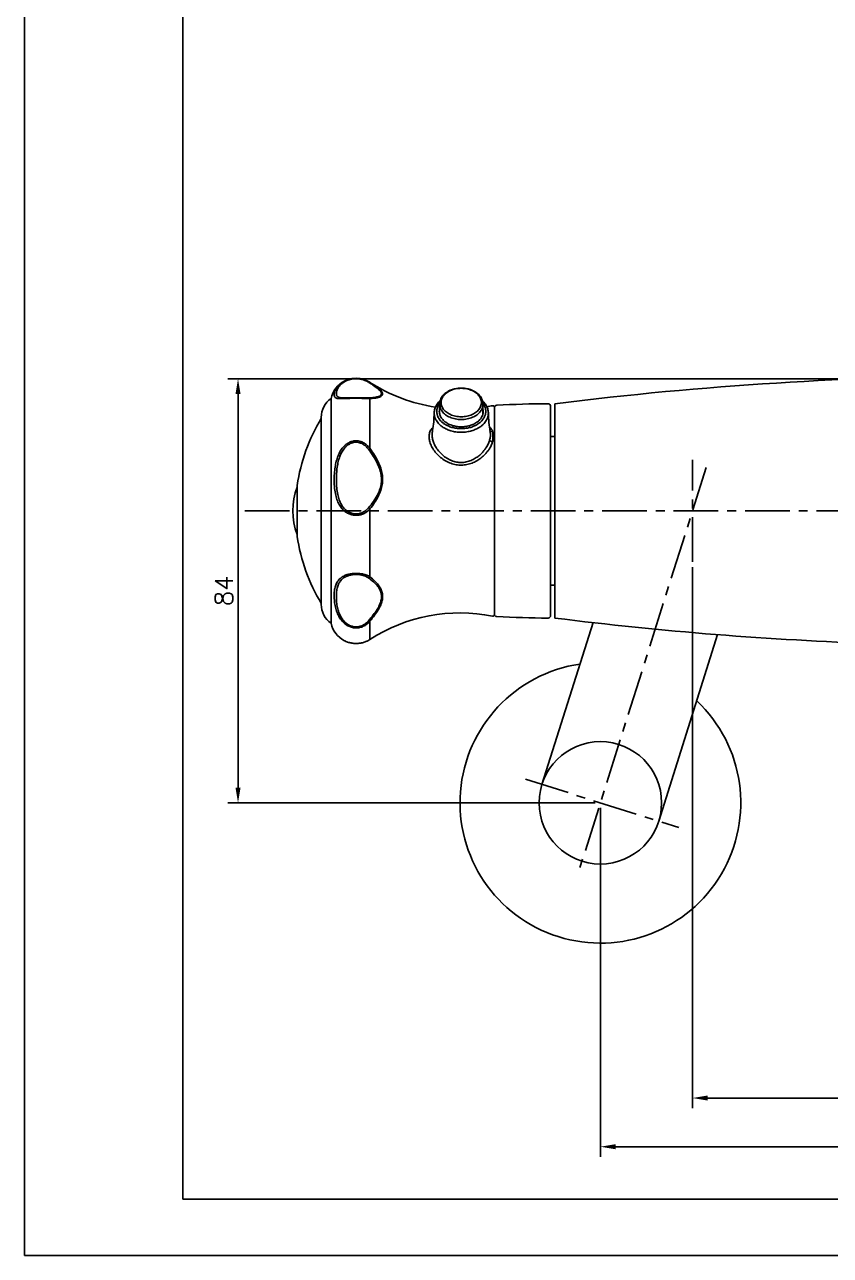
# Model space of a CAD drawing. Extents: x 0 to 594, y 0 to 420.
# Drawn here: x 0 to 157.9, y 0 to 241.2 of the extents above; entities that cross this region are included whole.
import ezdxf

# ---------------------------------------------------------------- set-up
doc = ezdxf.new("R2010")
doc.units = 0
doc.header["$LTSCALE"] = 7
doc.header["$MEASUREMENT"] = 0
doc.linetypes.add('CENTER', pattern=[2, 1.25, -0.25, 0.25, -0.25])
doc.layers.get('0').update_dxf_attribs({"color": 2, "linetype": 'CONTINUOUS'})
for name, color, linetype in [('CL', 1, 'CENTER'), ('D', 2, 'CONTINUOUS'), ('DWG', 7, 'CONTINUOUS')]:
    doc.layers.add(name, color=color, linetype=linetype)
doc.styles.add('GHS', font='romans', dxfattribs={"bigfont": 'ghs'})

msp = doc.modelspace()

# ---------------------------------------------------------------- linework, layer by layer
for p, q in [((0, 420.0000000000168), (0, 0)), ((0, 0), (594.0000000000239, 0))]:
    msp.add_line(p, q)
at = {"color": 4}
for p, q in [((31, 11), (31, 386)), ((579.9999999999998, 11), (31, 11))]:
    msp.add_line(p, q, dxfattribs=at)
at = {"color": 7, "linetype": 'Continuous'}
for p, q in [((62.61878333408868, 171.3554013735311), (62.65146189973802, 171.3724074539068)), ((67.65913159262163, 171.1281757513107), (67.65913159267075, 171.1253172384259)), ((60.05087393856229, 167.9549225214159), (60.05087393858412, 123.9035710289781)), ((63.01486848508102, 168.0664364302893), (62.99841702408958, 168.0664279233843)), ((66.8913243472407, 168.0664277731294), (66.88978340279573, 168.0664281529998)), ((67.65913159268484, 167.939456600001), (67.65913159260981, 158.1985859999313)), ((81.30087393858321, 166.8444366107415), (81.30087393857502, 164.9850161913555)), ((89.80087393852455, 166.8444366107069), (89.80087393851682, 164.9850161913209)), ((58.1209977901517, 164.2143738301784), (58.12099779023265, 127.6441197202385)), ((80.24864522557982, 165.0951152146454), (80.24887268293696, 165.1298427947459)), ((90.85287519414305, 165.1298427947504), (90.85310265152202, 165.0951152146126)), ((92.05087393852864, 125.5975981298707), (92.05087393856411, 166.260895420608)), ((79.8750293174844, 161.2736491107826), (79.87187497542527, 161.256074559893)), ((91.21684378342343, 161.3279686669566), (91.2167359883324, 161.3285652145314)), ((53.40985778712002, 150.9292467751984), (53.40985778714821, 140.9292467751502)), ((67.65913159262254, 133.0025155367084), (67.65913159262709, 146.3087922313007)), ((67.6591315926089, 120.7303177991325), (67.65913159266256, 124.29858240664)), ((62.61878333406003, 120.5030921769803), (62.6514618997644, 120.4860860964618))]:
    msp.add_line(p, q, dxfattribs=at)
at = {"color": 0, "linetype": 'Continuous'}
for p, q in [((103.8508931427486, 145.9292458151531), (103.8508931427486, 166.9292245594988)), ((103.0508739385214, 125.4304664035535), (103.0508739385214, 166.4280261867534)), ((103.0508739385214, 160.5042458151529), (103.8508931427486, 160.5042458151529)), ((103.8508931427486, 145.9292458151531), (103.8508931427486, 124.9292798375991)), ((103.0508739385214, 131.3542458151533), (103.8508931427486, 131.3542458151533))]:
    msp.add_line(p, q, dxfattribs=at)
at = {"color": 7, "linetype": 'Continuous'}
for centre, radius, start, end in [((64.94454222147215, 166.9292467752284), 5, 117.282922241902, 168.1625893310047), ((64.94454222147215, 166.9292467752284), 5, 57.11750703389004, 62.66567889360277), ((85.30396250509784, 198.4212140957397), 32.5, 237.1175070339207, 261.5014971128901), ((62.62099779020036, 164.2610812434341), 4.5, 124.8296643681892, 180.0000000000008), ((85.30396250509784, 198.4212140957397), 32.5, 279.3211563082275, 281.3354117839157), ((91.75087393855574, 166.261031680694), 0.3, 8.142219984546603e-13, 101.3354117839156), ((92.55087393856911, 166.1553506084156), 0.5, 93.00271781438873, 180.0000000000008), ((88.05087393849226, 145.9292467752084), 35, 148.7635255526948, 171.7867892982866), ((65.5509074695592, 145.9292467752248), 13, 159.0554638251675, 200.9445361751473), ((88.05087393849226, 145.9292467752084), 35, 188.2132107016976, 211.2364744473066), ((62.6209977902181, 127.5974123070037), 4.5, 180.0000000000008, 235.1703356318131), ((85.30396250512194, 93.437279454698), 32.5, 78.66458821608404, 122.8824929660837), ((91.75087393851118, 125.5974618697701), 0.3, 258.664588216084, 8.142219984546603e-13), ((92.55087393858639, 125.7031429419858), 0.5, 180.0000000000008, 266.9972821856114), ((64.94454222149852, 124.929246775182), 5, 191.8374106689985, 242.7170777580995), ((64.94454222149852, 124.929246775182), 5, 297.3343211063942, 302.8824929660837)]:
    msp.add_arc(centre, radius, start, end, dxfattribs=at)
at = {"color": 0, "linetype": 'Continuous'}
for centre, radius, start, end in [((190.8508931428487, -527.6431627655011), 700, 82.86048749628584, 97.13951089521107), ((103.0013283166218, -33.07074756794646), 200, 90.12936920650888, 93.00271231898759), ((102.5508739385214, 166.4287438871534), 0.5, 0, 90.12936928290266), ((103.0013283166218, 324.9292401582534), 200, 266.9972876810124, 269.8706307934911), ((102.5508739385214, 125.4297487030535), 0.5, 269.8706307170973, 0), ((190.8508931428487, 819.5018980542991), 700, 262.8604892425943, 268.050372741295)]:
    msp.add_arc(centre, radius, start, end, dxfattribs=at)
at = {"color": 7, "linetype": 'Continuous'}
for points in [[(62.99841702875847, 168.0664084366981), (62.6855725995174, 168.0684948638072), (62.18668522694543, 168.0880439903567), (61.78112264762967, 168.1388564829813), (61.46688713868298, 168.235997444619), (61.24351788890817, 168.3972161506781), (61.11199068713267, 168.6422493955288), (61.07864454988476, 168.990819225879), (61.16124958649016, 169.4432479739171), (61.3598664166816, 169.9238487929879), (61.66598735805655, 170.3906066676655), (62.07637918481305, 170.8214922467123), (62.57966728022166, 171.1936105192199), (63.15091775299879, 171.4867520977223), (63.75493648747852, 171.6897787302796), (64.37194175670811, 171.8057731156359), (64.99282746052631, 171.8396522719304)], [(62.29510835110432, 171.1676976307981), (62.3166840188992, 171.181371023571), (62.52119229843356, 171.3025816356485)], [(62.52119229843356, 171.3025816356485), (62.52970656825164, 171.3073138699356)], [(62.52970656825164, 171.3073138699356), (62.57022561641497, 171.3295066662413)], [(62.57022561641497, 171.3295066662413), (62.61878336287327, 171.355401318674)], [(62.63284726792881, 171.3627799851656), (62.61889536731815, 171.3554794572856)], [(62.65261256486838, 171.3730181582387), (62.63284726792881, 171.3627799851656)], [(64.9074049156834, 171.9152084683101), (64.15675788739327, 171.8555811812585), (63.4356114340344, 171.6909380643756), (62.76315041185899, 171.4280731116924), (62.65261256486838, 171.3730181582387)], [(65.16085925922289, 171.9108750641008), (64.9074049156834, 171.9152084683101)], [(64.99282746052631, 171.8396522719304), (65.61403409201193, 171.7931451925979), (66.22954460205074, 171.6639692220187), (66.83052396059611, 171.4467424395189), (67.20734542918944, 171.2545885789314)], [(67.32217657037563, 171.3276870301052), (67.10998163560362, 171.4356990460401), (66.40842485439134, 171.7045521642931), (65.66598285653708, 171.8653007434505), (65.16085925922289, 171.9108750641008)], [(67.24108015167985, 171.3706129339989), (67.28578512378044, 171.3472144997704)], [(67.28578512378044, 171.3472144997704), (67.39715125371185, 171.2861241006867)], [(67.33160853335539, 171.3225587438092), (67.32217657037563, 171.3276870301052)], [(67.39842274132752, 171.2853939185352), (67.33160853335539, 171.3225587438092)], [(63.00194469431335, 167.9635051241239), (62.43438166917076, 167.9444565719696), (61.88014094100663, 167.9369670773731), (61.42957891970491, 167.9593354374283), (61.08046528107479, 168.0295009949514), (60.83229359831148, 168.1691140794974), (60.68615427126588, 168.4030724293243), (60.6490997977844, 168.7572721634406), (60.74088185755863, 169.2369374236887), (60.96154962118771, 169.7608113450906), (61.30164195047882, 170.278434959695), (61.75756313383317, 170.7614324482774), (62.29510835110432, 171.1676976307981)], [(67.20734542918944, 171.2545885789314), (67.38767265555498, 171.1439220730781)], [(67.64137473374194, 171.1354932176719), (67.57816422865199, 171.1586509932613), (67.48584300466791, 171.1649756404177), (67.3876726555095, 171.1439198965572)], [(67.38767265555498, 171.1439220730781), (67.67535101691419, 170.9558359701659)], [(67.67535101691419, 170.9558359701659), (68.32312587367596, 170.5228604837885), (69.04529229793661, 170.0008495164493), (69.54701594440758, 169.5637941736031), (69.82813577211073, 169.2070623722057), (69.91462700999273, 168.9099410455856), (69.81619240656528, 168.6558619351435), (69.52188382991699, 168.4386948808024), (69.0196775662721, 168.2632687483147), (68.30595035279885, 168.1376472449947), (67.38767265552906, 168.0725747739234)], [(67.54434959594255, 171.1989053653533), (67.39842274132752, 171.2853939185352)], [(67.39842658383895, 171.2854006901098), (67.50147989200195, 171.2250874244828)], [(67.50147989200195, 171.2250874244828), (67.60242819480573, 171.1622938170894)], [(67.58193061992824, 171.1753904892093), (67.54434959594255, 171.1989053653533)], [(67.65786356007266, 171.1262395109106), (67.58193061992824, 171.1753904892093)], [(67.60242819480573, 171.1622938170894), (67.65782603468597, 171.1261828939878)], [(67.65913519663172, 171.1253228131818), (67.64137473374194, 171.1354932176719)], [(67.74692947226185, 171.0656600737766), (67.65786356007266, 171.1262395109106)], [(67.65913159267075, 171.1253172384259), (67.74747790351876, 171.0664807731755)], [(67.74747790351876, 171.0664807731755), (68.58009726125238, 170.4999807480153), (69.2914507363148, 169.9717759884661), (69.78567215997828, 169.5269428992933), (70.06259790045351, 169.1612094576658), (70.14779876339253, 168.8538800602055), (70.05083438167821, 168.5880816178606), (69.76092341675303, 168.3573173103823), (69.2662301366613, 168.1663612030634), (68.56319490676742, 168.0233866563512), (67.65913159268484, 167.939456600001)], [(81.30087393858321, 166.8444366107415), (81.34206325648665, 167.2855982666033), (81.46730385620685, 167.7241267915169), (81.67595461622568, 168.1472546329269), (81.96756808967757, 168.548047885537), (82.333013455137, 168.9116885993699), (82.76622615792394, 169.2323802678593), (83.26054675131127, 169.5044227024855), (83.80035744652287, 169.7194822349102), (84.37566405416374, 169.8746638499451), (84.97316235713606, 169.9671941719607), (85.58042363851564, 169.9960118075414), (86.1863200908565, 169.961095353362), (86.77978999064771, 169.8630529567608), (87.34830415505348, 169.7036617155873), (87.87975305184318, 169.4860647249207), (88.36465634673687, 169.2135759592074), (88.78819769913116, 168.8948883799549), (89.14552388841321, 168.5347817872425), (89.43104302317579, 168.138550561901), (89.63602220739449, 167.7200350951407), (89.75984080540547, 167.2847654512634), (89.80087393852455, 166.8444366107069)], [(81.60350551752936, 167.1692794238315), (81.64368403637673, 167.5665101628147), (81.76340167425587, 167.9556544294464), (81.96022132532289, 168.3287903686696), (82.23013630897731, 168.6783220088564), (82.56765193452247, 168.9971338936648), (82.96589735721318, 169.2787359326812), (83.41676544861593, 169.5173955202608), (83.91107783458028, 169.7082542355593), (84.4387717405125, 169.8474267454412), (84.98910484012868, 169.9320798990184), (85.55087393855274, 169.9604904022262), (86.11264303697135, 169.9320798990429), (86.66297613660981, 169.8474267453821), (87.19067004250974, 169.7082542355192), (87.68498242849091, 169.517395520189), (88.13585051987502, 169.2787359326012), (88.5340959425348, 168.9971338936721), (88.87161156811453, 168.6783220088191), (89.14152655181579, 168.3287903687242), (89.33834620283415, 167.9556544294328), (89.45806384075058, 167.5665101628001), (89.49824235961023, 167.1692794237615)], [(66.89197351039184, 168.0664076951689), (66.79921525700411, 168.0665930152591), (66.21567815309118, 168.0714658333372), (65.59268460862222, 168.0776573141438), (64.94950637889087, 168.0802969711613), (64.3053885031677, 168.0777289699772), (63.68002154308215, 168.0715410430203), (63.09364697734691, 168.0666111135397), (62.99810112895102, 168.0664070612147)], [(63.01837630937234, 167.9640916385924), (63.00194469431335, 167.9635051241239)], [(63.05313612153623, 167.965329619462), (63.01837630937234, 167.9640916385924)], [(66.83958938654541, 167.9652123607821), (66.40369999523227, 167.9800167412159), (65.73505508401286, 167.9972101228714), (65.05154685620528, 168.0047023026245), (64.36914795633265, 168.0007563026329), (63.70128415038789, 167.9864530380655), (63.05313612153623, 167.965329619462)], [(66.88782777768665, 167.9634978200502), (66.83958938654541, 167.9652123607821)], [(67.65913159268484, 167.939456600001), (67.05199036508384, 167.9576528367752), (66.88782777768665, 167.9634978200502)], [(67.38767265552906, 168.0725747739234), (66.89132434155181, 168.0664167381829)], [(67.6591312499636, 167.9394561370118), (67.57816239734439, 168.0108369005784), (67.48584255764126, 168.0561110572917), (67.387672655816, 168.0725808964262)], [(81.39776987496134, 167.522679438287), (81.25827966557517, 167.3877740159023), (80.70853724708286, 166.6873479202068), (80.36935182396337, 165.9236889878357), (80.24887268288694, 165.1298427948332)], [(80.74862377824957, 165.4453939359273), (80.76029755452691, 165.6820206414986), (80.79758965198062, 165.9290730043886), (80.86606686052528, 166.1917805352277), (80.97421120201034, 166.4739267810246), (81.13366588948702, 166.7776613986107), (81.21422277957572, 166.9039965658776)], [(81.21422277957572, 166.9039965658776), (81.30927729656787, 167.037631920557)], [(81.30087393858321, 166.8444366107415), (81.34045866788438, 166.4352280767871), (81.45847546730329, 166.0336423234467), (81.65272590714721, 165.6471601336452), (81.91959146925456, 165.2829809392842), (82.25410095305187, 164.9478887097339), (82.65002307986742, 164.6481255790486), (83.09998256953804, 164.3892755673915), (83.59559752817904, 164.1761605606343), (84.12763558678853, 164.0127504881621), (84.68618588311165, 163.9020893703482), (85.26084368176544, 163.8462386145138), (85.84090419535733, 163.8462386145084), (86.41556199400475, 163.9020893702855), (86.97411229030376, 164.0127504881129), (87.50615034888233, 164.1761605606935), (88.00176530759018, 164.3892755674215), (88.45172479717621, 164.6481255791114), (88.84764692404588, 164.9478887097303), (89.1821564078873, 165.2829809393043), (89.44902196993871, 165.6471601336407), (89.64327240975945, 166.0336423234785), (89.76128920918381, 166.4352280767289), (89.80087393852455, 166.8444366107069)], [(81.60350551752936, 167.1692794238315), (81.64368403638855, 166.7720486847938), (81.76340167430499, 166.3829044181612), (81.96022132527332, 166.0097684789562), (82.2301363089382, 165.6602368387239), (82.56765193451793, 165.3414249538719), (82.96589735717771, 165.0598229149427), (83.41676544856182, 164.821163327354), (83.9110778346294, 164.6303046120747), (84.43877174052886, 164.4911321022118), (84.98910484011776, 164.4064789486374), (85.55087393853591, 164.3780684454541), (86.11264303701046, 164.4064789485756), (86.66297613662664, 164.4911321021527), (87.19067004250883, 164.6303046121202), (87.68498242847363, 164.8211633274195), (88.13585051987548, 165.0598229149991), (88.53409594261666, 165.3414249539292), (88.87161156816182, 165.6602368387375), (89.14152655181624, 166.0097684789234), (89.33834620283324, 166.3829044182348), (89.45806384071238, 166.7720486848657), (89.49824235961023, 167.1692794237615)], [(90.85287519417943, 165.1298427948868), (90.73178321679916, 165.9257716120983), (90.38835826162813, 166.6953375062421), (89.8295065214852, 167.401840438667), (89.70427564115198, 167.5224032948809)], [(89.79244473651761, 167.0376659062504), (89.82331647899537, 166.9958476273614)], [(89.82331647899537, 166.9958476273614), (89.89867644127935, 166.8873027040281)], [(89.89867644127935, 166.8873027040281), (89.96618050860843, 166.7808089708969), (90.12653540384963, 166.4761515934961), (90.23523092074902, 166.193191501472), (90.3040049796582, 165.9298251937989), (90.34142303872068, 165.6822964839812), (90.35312409885319, 165.44539393593)], [(79.87508865112886, 161.2737505724963), (79.94368685083737, 161.6683744872926), (80.24839235750642, 165.0951470593973)], [(80.24839235750642, 165.0951470593973), (80.24887268287375, 165.129842795056)], [(80.25429979947558, 164.9220404535627), (80.24864522557982, 165.0951152146454)], [(90.84745964490276, 164.9222174147844), (90.84020371190854, 164.8337535183882), (90.79901947261988, 164.5609814439058), (90.72340123143658, 164.2709214512151), (90.60398311991094, 163.9593958597216), (90.42790711324142, 163.6240311406664), (90.17868513344092, 163.2652254888435), (89.8363908765059, 162.8874044293943), (89.37841051711939, 162.5005446377199), (88.7818314751521, 162.1223603809376), (88.03149693316664, 161.7814964395311), (87.12535757655223, 161.5149873855262), (86.09770128468972, 161.3658653451484), (85.02561015683568, 161.3643158873365), (83.9958181656657, 161.5107442302706), (83.08608480106523, 161.7755938922983), (82.33186713551004, 162.1158850846059), (81.7318427634018, 162.4942855340769), (81.27104957256324, 162.8818898963909), (80.92665190120715, 163.2606943511882), (80.6759382672908, 163.6205590972804), (80.49886892490986, 163.9569424149477), (80.378842833602, 164.269365990127), (80.30289722136786, 164.5601527431281), (80.26157414774934, 164.8334503075603), (80.25429979947558, 164.9220404535627)], [(90.35312409885319, 165.44539393593), (90.34145032498691, 165.2087672543821), (90.30415823357089, 164.9617149088353), (90.23568103337038, 164.6990073897423), (90.12753670203801, 164.4168611509613), (89.96808202599368, 164.1131265369741), (89.74238610174689, 163.7881637384307), (89.43240414738193, 163.4459790928213), (89.01765561332331, 163.0956046931751), (88.47737887597759, 162.7530749122052), (87.79781955678027, 162.4443247852105), (86.97706882251077, 162.2028971827167), (86.04614155926447, 162.0677974086084), (85.07493827283679, 162.0664082585799), (84.14214204466953, 162.1990831430749), (83.31820074211646, 162.4390042621508), (82.63516512721253, 162.7472251675426), (82.09178758284088, 163.0899417102883), (81.6744992408785, 163.4409848049718), (81.3626142606372, 163.7840576218678), (81.13556733770474, 164.1099789518885), (80.975212450252, 164.4146363293985), (80.86651694124703, 164.6975964175508), (80.79774288968292, 164.9609627163009), (80.76032483610834, 165.2084914108127), (80.74862377824957, 165.4453939359273)], [(81.30067374232385, 165.9058149210332), (81.25087393854619, 165.4453939359837)], [(81.25087393854619, 165.4453939359837), (81.35868391618669, 164.7688058721469), (81.67670780656181, 164.1261447589968), (82.18899856397547, 163.5496363083075), (82.86986779051858, 163.0681890610258), (83.68517386030817, 162.7059447926313), (84.59403392251306, 162.4810679431221), (85.55087393853137, 162.4048347768639), (86.50771395457605, 162.4810679431585), (87.41657401673456, 162.7059447925303), (88.23188008657007, 163.0681890610558), (88.91274931315729, 163.5496363082966), (89.42504007057323, 164.1261447590032), (89.74306396091742, 164.7688058721069), (89.85087393850608, 165.4453939359601)], [(89.85087393850608, 165.4453939359601), (89.80107413476071, 165.905814921055)], [(90.85310265152202, 165.0951152146126), (90.84745964490276, 164.9222174147844)], [(90.85287519421581, 165.1298427950233), (90.853355804481, 165.0951492168251)], [(90.853355804481, 165.0951492168251), (91.1905813688445, 161.4762560455365), (91.21674105199372, 161.3276697832125)], [(80.04036026757876, 162.3649936175561), (79.68978423946373, 161.9579450055671), (79.35118287231217, 161.2529776559859), (79.24160338776801, 160.4690533546836)], [(91.69190828519004, 161.4813052760246), (91.57718927963379, 161.7403620500427), (91.4179801423943, 162.0059713263699), (91.20231853460791, 162.2769156168979), (91.0503563502416, 162.4308739770495)], [(62.59637475546515, 158.617760196832), (63.01760038158591, 158.9880410907408), (63.67143424902679, 159.3819334946238), (64.34443647614444, 159.6035283208494), (65.03129526017165, 159.6636187062886), (65.71923855327304, 159.5621386331113), (66.39304482201896, 159.2950691541837), (67.04689623363629, 158.8465129246624), (67.65913159260981, 158.1985859999313)], [(62.83131800614956, 158.4006936301512), (63.21053712860066, 158.7492176914629), (63.79904870010978, 159.1191136213683), (64.404809407024, 159.3268318009632), (65.02302806303851, 159.3830490727596), (65.64219948275968, 159.287848294608), (66.24862230640792, 159.0372180467803), (66.83706774068105, 158.6155444909373), (67.38767265551996, 158.0052282285396)], [(79.24160338776801, 160.4690533546836), (79.33657777935969, 159.6707526098289), (79.629496512473, 158.8084681173877), (80.12912394733576, 157.9128253585504), (80.83086365696363, 157.0357187629861), (81.71133318272177, 156.241986636056), (82.70345520815317, 155.6099566411012), (83.7457066149268, 155.1763827023087), (84.80236482898454, 154.9457034729267), (85.84640608197196, 154.9111288401546), (86.89180161359536, 155.0669468623764), (87.90483618556846, 155.406913839096), (88.80030513562906, 155.8777840349912), (89.52772878527458, 156.3981688469776), (90.10271986489488, 156.9187287475761), (90.56050673058144, 157.4246811845687), (90.92238241687119, 157.9055546866921), (91.20341106077831, 158.3530742546627), (91.41747910192316, 158.7639199675223), (91.57683024557718, 159.1380901246694), (91.69190828517549, 159.4777738174498)], [(79.8718820121635, 161.2560733249056), (79.83083156472185, 160.7715539729479)], [(79.83083156472185, 160.7715539729479), (79.91652679045592, 160.0160298052106), (80.18054128780113, 159.1954864804738), (80.63112569867826, 158.3379660473374), (81.26478431514124, 157.4933308463687), (82.06120264519541, 156.7249810228359), (82.96037107858092, 156.1104521322495), (83.90654720856537, 155.6875633150075), (84.86684271094418, 155.4622320504077), (85.81601919951572, 155.4286448878529), (86.7663599073594, 155.5813556193661), (87.68678696927964, 155.9139004434583), (88.49909082683189, 156.3731183451937), (89.15775689825614, 156.8788203250651), (89.6777211236431, 157.3830360325774), (90.0912453523747, 157.8715292466532), (90.41782154954672, 158.3343299426078), (90.67124406075982, 158.7637065962053), (90.86416991774331, 159.1567405900169), (91.00771956261724, 159.5136935406872), (91.11135280151348, 159.8368936267652)], [(91.69190624478415, 159.477780505712), (91.49552042255573, 159.5121271514972), (91.31502667025597, 159.5930736793289), (91.17966170559112, 159.7075080200939), (91.11135218681648, 159.8368936740517)], [(91.11135280151348, 159.8368936267652), (91.19978741674277, 160.2082975508401), (91.24695934048395, 160.5362440344306), (91.26088726985199, 160.8273479997197)], [(91.69190828611045, 161.4813052726304), (91.49551966128274, 161.4539468930598), (91.3150240011646, 161.4908984993308), (91.17965927122168, 161.5861744079448), (91.17252560774523, 161.5947286201308)], [(91.26088726985199, 160.8273479997197), (91.24690174557327, 161.1123933011422), (91.2168453154236, 161.3279689438541)], [(91.75315051779398, 160.5181156819863), (91.74743209454118, 160.8208486513986), (91.72822393498245, 161.1423105618733), (91.69190828519004, 161.4813052760246)], [(91.69190828517549, 159.4777738174498), (91.72814834205337, 159.863719515668), (91.74745616520158, 160.2096092787924), (91.75315051779398, 160.5181156819863)], [(67.65913159262709, 146.3087922313007), (67.03654934994756, 145.7494023233112), (66.36538659585904, 145.3674896893408), (65.67812832718482, 145.1480339714062), (64.98462263896181, 145.0718517679479), (64.29156011210853, 145.1320036764791), (63.60301369082299, 145.3340687869159), (62.92949824001062, 145.6955513184048), (62.29378168920266, 146.2395791690169), (61.73595614105579, 146.9732903351669), (61.28299528047046, 147.8972064809413), (60.94727572604279, 149.0144210403041), (60.73213553842061, 150.3438162044158), (60.6480256347113, 151.8334556318596), (60.68915606991595, 153.2425581051475), (60.83011180393078, 154.5137080326167), (61.06570380105313, 155.6668525893438), (61.40180834053717, 156.7077292007034), (61.84329141380567, 157.6231892875194), (62.39524087270365, 158.4005527770978), (62.59637475546515, 158.617760196832)], [(67.38767265551314, 146.542804060351), (66.82779411964111, 146.0040612105477), (66.22377305691134, 145.6366020232381), (65.60523326970906, 145.4256980969758), (64.98104733033233, 145.3524810661456), (64.35724712271258, 145.4101402545157), (63.73750244691837, 145.604138602911), (63.13127597312541, 145.9516911682149), (62.55905518928103, 146.4758106107793), (62.05693170279483, 147.1844564122475), (61.64920395533591, 148.0791981041011), (61.34701867308331, 149.1636472406626), (61.1533773842375, 150.4556847099875), (61.0776777396859, 151.9024818590651), (61.11469267746634, 153.2671158381909), (61.24155530638836, 154.4927545615155), (61.45360155942399, 155.598937570503), (61.75612728472242, 156.5921624466901), (62.1535191647672, 157.4613207887369), (62.65034754151475, 158.1960310721679), (62.83131800614956, 158.4006936301512)], [(67.65913498374084, 158.1985885543199), (67.57816411494241, 158.1416162534115), (67.48584296289573, 158.075856649969), (67.38767265552679, 158.0052281769276)], [(67.38767265551996, 158.0052282285396), (68.30535328761471, 156.6748366954289), (69.01867707459951, 155.4305697455238), (69.52095905207307, 154.2640179106138), (69.81564179107863, 153.1659503983428), (69.91461277788767, 152.1228716231144), (69.82843203226184, 151.0960166631721), (69.54746296308849, 150.0387674909352), (69.0453280486854, 148.9171142063351), (68.32315916539392, 147.7528323144425), (67.38767265551314, 146.542804060351)], [(67.65913159260981, 158.1985859999313), (68.56260712324092, 156.8272122174822), (69.26524503459132, 155.5409004373005), (69.7600126651032, 154.332414806312), (70.05029206055951, 153.1929757927919), (70.14778474702507, 152.1092647896667), (70.0628896865228, 151.0415395679693), (69.78611226053181, 149.9417509575733), (69.2914861226709, 148.7750480738996), (68.58012992245312, 147.5647008721562), (67.65913159262709, 146.3087922313007)], [(67.6591311476941, 146.3087922209479), (67.57816235131122, 146.3938204903106), (67.48584254990465, 146.4734062280913), (67.3876726559256, 146.5428071712367)], [(61.65639383134294, 132.5394608049564), (62.21093046169972, 132.9904672785215), (62.84972819503128, 133.3135721944309), (63.53196274067295, 133.5238251763012), (64.23149937629387, 133.6410090438494), (64.93633522062828, 133.6790374954662), (65.64188097017359, 133.64266382399), (66.34141935990101, 133.5273977179386), (67.02457279736973, 133.3193577940765), (67.65913159262254, 133.0025155367084)], [(61.98530803999074, 132.3251689948484), (62.48447297129314, 132.7785490772758), (63.05947279639258, 133.1043067706605), (63.67355300787813, 133.3166779540443), (64.3031944042832, 133.4351610077219), (64.93759571060673, 133.4736047055821), (65.57262227776755, 133.436748387302), (66.20221766339091, 133.3201039631931), (66.81703132085113, 133.1098381132833), (67.38767265558454, 132.7905529306263)], [(67.6591351825291, 133.0025126880082), (67.57816422260294, 132.9122121269374), (67.48584300326911, 132.8401278094407), (67.38767265555771, 132.7905550314736)], [(67.38767265558454, 132.7905529306263), (68.32240365577309, 132.0538555930916), (69.04321302316839, 131.3084806815914), (69.54211130182193, 130.5635008631543), (69.82492236796224, 129.8302170030565), (69.91470910701446, 129.0961970463723), (69.82285935308482, 128.3295905846398), (69.53789775769792, 127.494545487657), (69.03870771928905, 126.565954904413), (68.31941991282929, 125.5374789790667), (67.38767265555362, 124.3994760616806)], [(67.65913159262254, 133.0025155367084), (68.57938583846317, 132.2282560246322), (69.289402355746, 131.4461753686846), (69.78084294476776, 130.6664095977976), (70.059433090727, 129.9009279963075), (70.14787961316051, 129.1368415925008), (70.05740113515549, 128.341195466196), (69.77669354360387, 127.477251821233), (69.28496642591153, 126.519791927537), (68.57644939938564, 125.4631061269074), (67.65913159266256, 124.29858240664)], [(67.65913159266256, 124.29858240664), (67.02457514005982, 123.7114594524173), (66.3414208221102, 123.3044582681177), (65.64188244595516, 123.0709622482618), (64.936336755703, 122.9960389144399), (64.23150086989335, 123.0743912052594), (63.53196440482316, 123.3116580751084), (62.84972958208073, 123.7225525409913), (62.21093230134011, 124.3201890751707), (61.65640125296977, 125.0940860061228), (61.21416608202207, 126.0188283680973), (60.89294837518719, 127.0787424440259), (60.70600359322361, 128.1950902373974), (60.64696906261452, 129.2742322718132), (60.70622044152287, 130.2806869443257), (60.8929548488095, 131.1881408717845), (61.21411028827606, 131.9473579641008), (61.65639383134294, 132.5394608049564)], [(67.38767265555362, 124.3994760616806), (66.81703343244226, 123.858537554901), (66.2022189966292, 123.4844483017559), (65.57262361198991, 123.270222624762), (64.93759710061067, 123.2014830106245), (64.30319575716112, 123.2731710256685), (63.67355451385902, 123.4906646238078), (63.05947405324332, 123.8681760637301), (62.48447463473349, 124.4192191937127), (61.98531471804699, 125.1364952517151), (61.58724285419794, 125.9996293841659), (61.29811462221187, 126.9979969782671), (61.1298571517782, 128.0611844622126), (61.07672637843007, 129.101345283696), (61.13005232108299, 130.0829740338595), (61.29812047048927, 130.9775559417549), (61.58719261459464, 131.7325679385112), (61.98530803999074, 132.3251689948484)], [(67.65913096506392, 124.2985832398726), (67.57816225476927, 124.3122304965254), (67.48584251879765, 124.34654177837), (67.38767265592742, 124.3994725458333)], [(62.61889536737181, 120.5030140931922), (62.63284726801021, 120.4957135652239)], [(62.63284726801021, 120.4957135652239), (62.65261256490703, 120.4854753921718)], [(62.65261256490703, 120.4854753921718), (62.76315041186217, 120.4304204386872)], [(62.652620150654, 120.4854901242734), (62.7339464344077, 120.4446288350218)], [(62.7339464344077, 120.4446288350218), (62.74488069668951, 120.439287549606)], [(62.74488069668951, 120.439287549606), (62.9513242866833, 120.3449233274405), (63.62238805802008, 120.1142649629646), (64.30789173974517, 119.9822824462417), (64.99771681097081, 119.943664923544), (65.68791288057128, 119.9965173580113), (66.37180570503006, 120.1433402881166), (67.03958845207762, 120.3899548636136), (67.1666357058748, 120.4502908906743)], [(67.10998163562545, 120.4227945044022), (67.32217657033152, 120.5308065203817)], [(67.1666357058748, 120.4502908906743), (67.24108015176444, 120.4878806164525)]]:
    msp.add_spline(points, degree=3, dxfattribs=at)
at = {"layer": 'CL'}
for p, q in [((133.5386611384811, 154.4537325720321), (108.4740375037709, 74.95890252899426)), ((130.8509028008984, 135.9292458151176), (130.8509028008984, 155.9292458151176)), ((43.15570381040834, 145.9292458151176), (338.546102126862, 145.9292458151176)), ((98.13578137239892, 93.33254286460215), (128.2016305754751, 83.85281702425345))]:
    msp.add_line(p, q, dxfattribs=at)
at = {"layer": 'CL', "color": 0, "linetype": 'ByBlock'}
for p, q in [((111.3636072411309, 124.0295611637657), (101.3639514263814, 92.31470475628521)), ((135.7847105060828, 121.6711767974784), (124.2531582406773, 85.09776556933684))]:
    msp.add_line(p, q, dxfattribs=at)
at = {"layer": 'D'}
for p, q in [((189.8509029686347, 171.8288435801551), (39.81135766382795, 171.8288435801551)), ((41.81135766382795, 168.8288435801551), (41.81135766382795, 91.70623516281103)), ((130.8509028008984, 134.9292458151176), (130.8509028008984, 28.84292405002316)), ((111.8085548335293, 88.70623516281103), (39.81135766382795, 88.70623516281103)), ((112.8085548335293, 87.70623516281103), (112.8085548335293, 19.29750987238049)), ((133.8509028008984, 30.84292405002316), (247.8509028008984, 30.84292405002316)), ((115.8085548335293, 21.29750987238049), (265.8932507682684, 21.29750987238049))]:
    msp.add_line(p, q, dxfattribs=at)
at = {"layer": 'D', "color": 0}
msp.add_circle((112.8085548335293, 88.70623516281103), 11.99999999808, dxfattribs=at)
at = {"layer": 'D'}
for points in [[(41.31135766382795, 168.8288435801551), (42.31135766382795, 168.8288435801551), (41.81135766382795, 171.8288435801551)], [(41.31135766382795, 91.70623516281103), (42.31135766382795, 91.70623516281103), (41.81135766382795, 88.70623516281103)], [(133.8509028008984, 31.34292405002316), (133.8509028008984, 30.34292405002316), (130.8509028008984, 30.84292405002316)], [(115.8085548335293, 21.79750987238049), (115.8085548335293, 20.79750987238049), (112.8085548335293, 21.29750987238049)]]:
    msp.add_solid(points, dxfattribs=at)
at = {"layer": 'DWG', "color": 0}
msp.add_arc((112.8085548335293, 88.70623516281103), 27.4999999956, 98.372095962937, 46.62790403705914, dxfattribs=at)

# ---------------------------------------------------------------- texts
at = {"layer": 'D', "insert": (39.0613576638284, 130.2675393714826), "char_height": 3.5, "attachment_point": 5, "rotation": 90, "style": 'GHS'}
msp.add_mtext('\\A1;84', dxfattribs=at)

doc.saveas('drawing.dxf')
